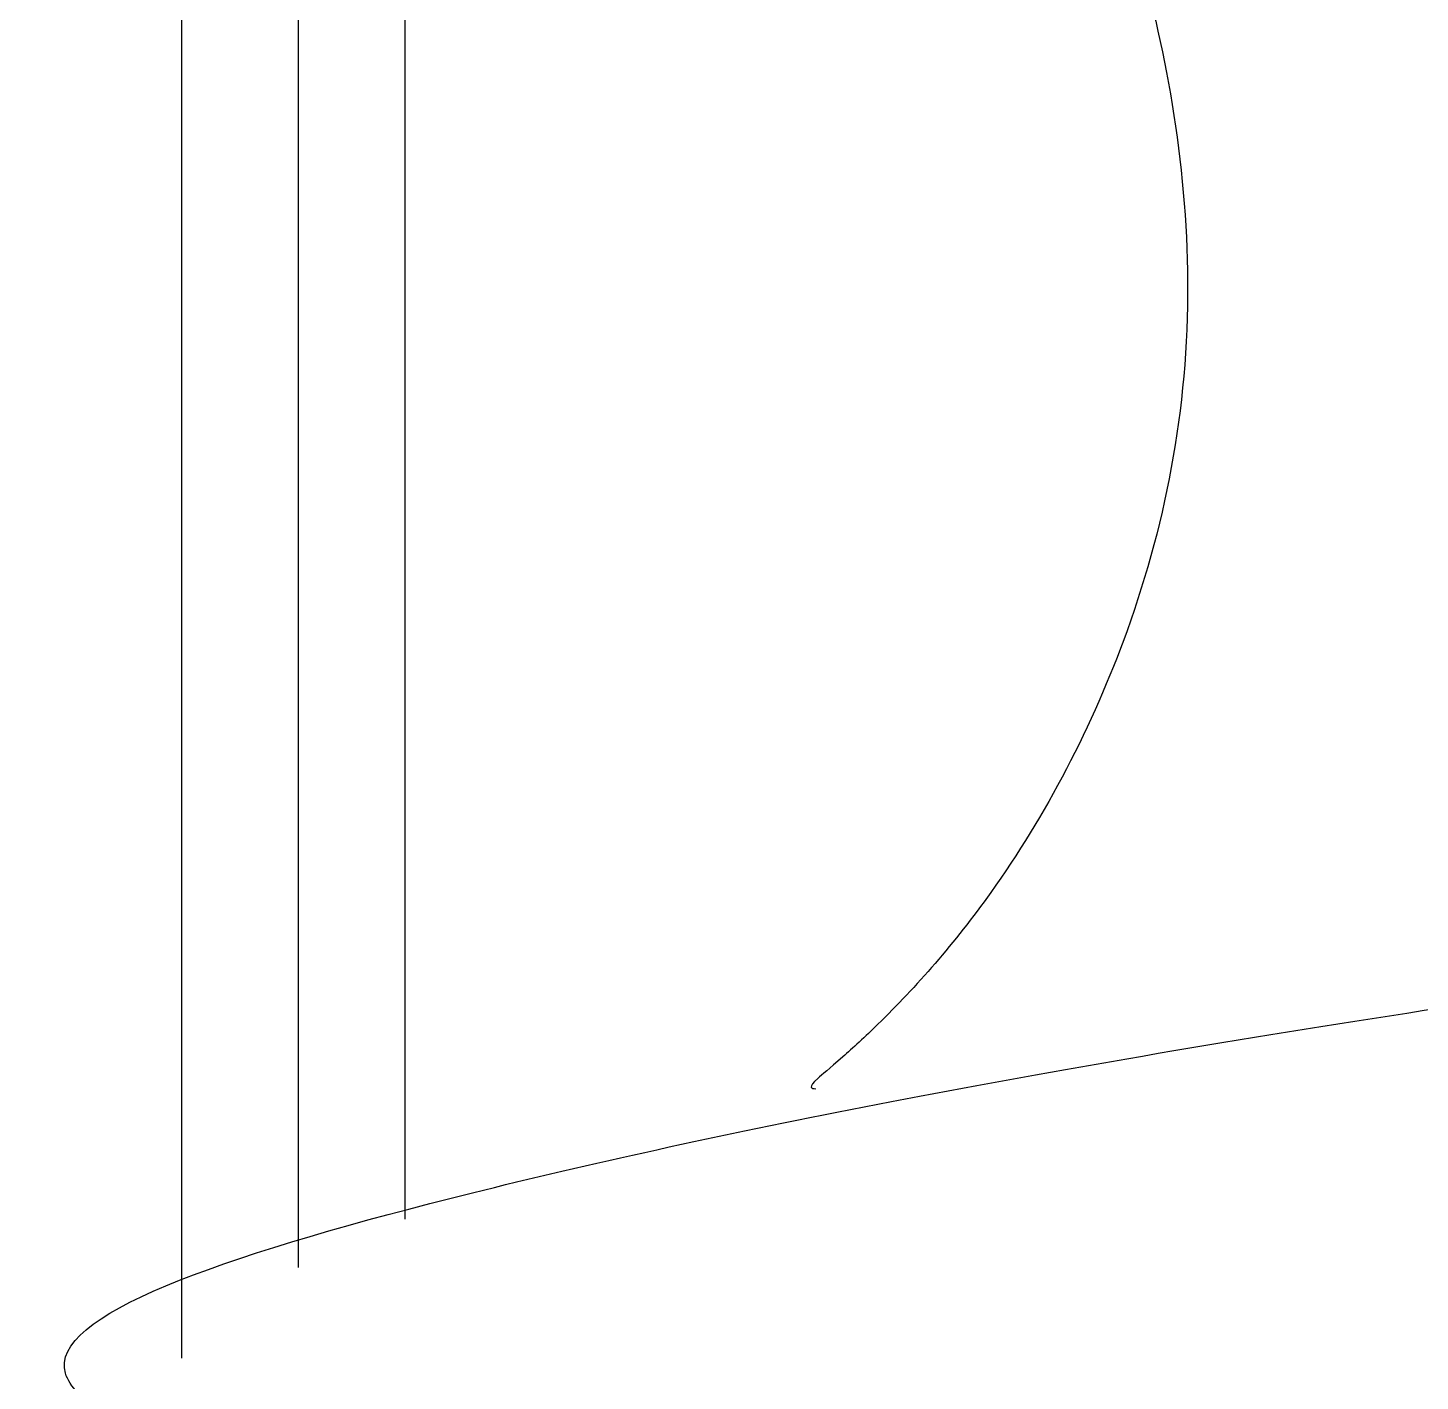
# Model space of a CAD drawing. Header units: millimetres. Extents: x 0 to 279, y 0 to 216.
# Drawn here: x 234.0657 to 234.3898, y 58.861 to 59.1759 of the extents above; entities that cross this region are included whole.
import ezdxf

# ---------------------------------------------------------------- set-up
doc = ezdxf.new("R2010")
doc.units = ezdxf.units.MM

msp = doc.modelspace()

# ---------------------------------------------------------------- linework, layer by layer
at = {"color": 8, "linetype": 'Continuous', "lineweight": 25}
for p, q in [((234.10143, 59.35865), (234.10143, 58.86642)), ((234.15342, 59.33963), (234.15342, 58.89872))]:
    msp.add_line(p, q, dxfattribs=at)
at = {"color": 7, "linetype": 'Continuous', "lineweight": 25}
msp.add_line((234.12859, 59.34629), (234.12859, 58.88745), dxfattribs=at)
for points, knots in [([(234.08199, 58.85354), (234.07868, 58.85665), (234.06111, 58.87312), (234.15091, 58.90378), (234.34932, 58.94346), (234.65388, 58.98402), (235.02456, 59.02437), (235.431, 59.06419), (235.83429, 59.10518), (236.19906, 59.14474), (236.49018, 59.18567), (236.68317, 59.22557), (236.75523, 59.26582), (236.72183, 59.30246), (236.61606, 59.32516), (236.57243, 59.33453)], [0, 0, 0, 0, 0.019552, 0.10362, 0.187135, 0.270993, 0.354768, 0.438322, 0.522369, 0.605831, 0.689855, 0.773443, 0.857163, 0.941074, 1, 1, 1, 1]), ([(234.30837, 59.26831), (234.30533, 59.26787), (234.28929, 59.26552), (234.30179, 59.24829), (234.31559, 59.21675), (234.32864, 59.18181), (234.341, 59.11583), (234.32654, 59.03791), (234.29519, 58.97863), (234.26935, 58.9492), (234.25317, 58.93438), (234.24674, 58.92933), (234.24811, 58.92916), (234.24909, 58.92905)], [0, 0, 0, 0, 0.057874, 0.305119, 0.377258, 0.402599, 0.524687, 0.656413, 0.76861, 0.842821, 0.867989, 0.905798, 1, 1, 1, 1]), ([(234.31158, 58.46984), (234.29323, 58.47263), (234.18669, 58.48884), (234.09196, 58.51899), (234.0525, 58.55855), (234.14502, 58.59959), (234.35092, 58.6393), (234.65338, 58.67986), (234.99271, 58.71666), (235.35484, 58.7529), (235.72036, 58.78917), (236.09344, 58.82832), (236.40976, 58.86896), (236.62984, 58.90849), (236.73853, 58.94161), (236.72642, 58.96057), (236.72286, 58.96615)], [0, 0, 0, 0, 0.0169348, 0.0983328, 0.179239, 0.2607237, 0.3416725, 0.4229539, 0.5041552, 0.5640034, 0.643215, 0.7222229, 0.8036687, 0.8845659, 0.9660276, 1, 1, 1, 1])]:
    msp.add_open_spline(points, degree=3, knots=knots, dxfattribs=at)

doc.saveas('drawing.dxf')
